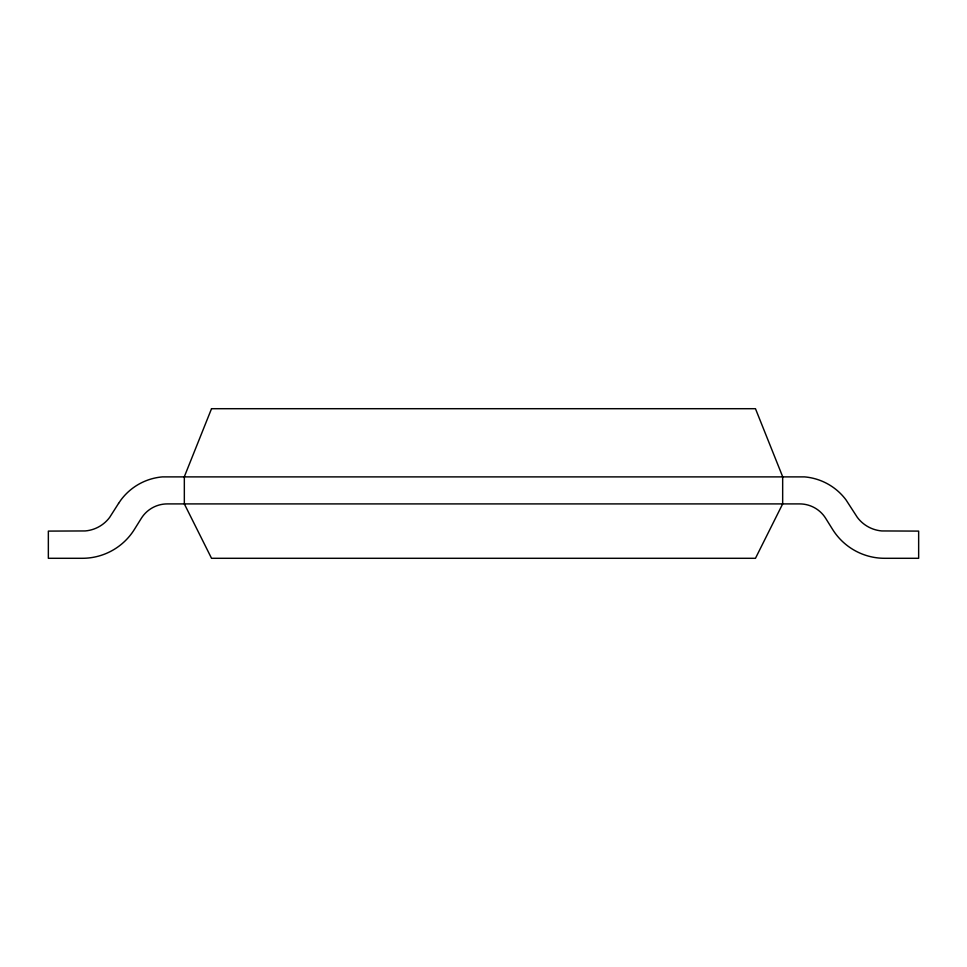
<?xml version="1.0" encoding="UTF-8"?>
<svg xmlns="http://www.w3.org/2000/svg" width="967" height="967" viewBox="0 0 967 967"><rect width="100%" height="100%" fill="white"/><g stroke="black" fill="none" stroke-linecap="round" stroke-linejoin="round"><path stroke-width="1.45" d="M211.531 408.703L184.334 476.707L184.334 503.904L211.531 558.297L755.469 558.297L782.666 503.904L782.666 476.707L755.469 408.703L211.531 408.703M118.566 503.408L109.646 517.405A34.111 34.111 0 0 1 85.217 530.943L48.35 531.101L48.35 558.297L82.34 558.297A61.332 61.332 0 0 0 134.365 529.469L141.327 518.312A30.666 30.666 0 0 1 167.339 503.904L799.661 503.904A30.666 30.666 0 0 1 825.673 518.312L832.635 529.469A61.332 61.332 0 0 0 884.66 558.297L918.65 558.297L918.65 531.101L881.783 530.943A34.111 34.111 0 0 1 857.354 517.405L845.992 499.854A57.887 57.887 0 0 0 804.544 476.888L162.456 476.888A57.887 57.887 0 0 0 121.008 499.854L118.566 503.408"/></g></svg>
